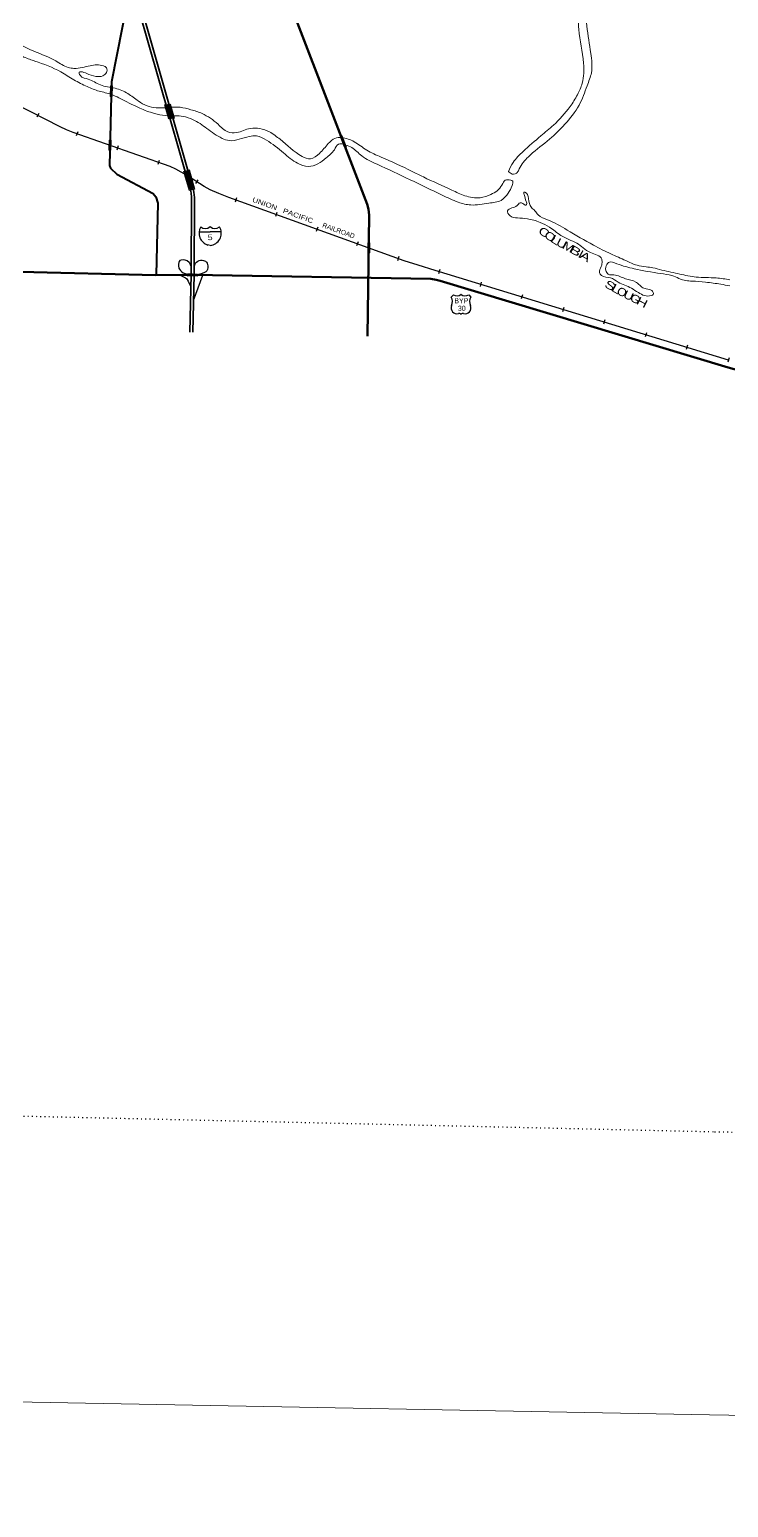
# Model space of a CAD drawing. Header units: feet. Extents: x -481249 to -254670, y -730376 to -544252.
# Drawn here: x -434086 to -416618, y -730376 to -693449 of the extents above; entities that cross this region are included whole.
import ezdxf
from ezdxf.enums import TextEntityAlignment as Align

# ---------------------------------------------------------------- set-up
doc = ezdxf.new("R2010")
doc.units = ezdxf.units.FT
doc.header["$LTSCALE"] = 70
doc.linetypes.add('DOTTED', pattern=[1.5, 0.3, -1.2])
for name, color, linetype, lineweight in [('15', 7, 'Continuous', 25), ('16', 7, 'Continuous', 25), ('18', 7, 'Continuous', 35), ('19', 7, 'Continuous', 25), ('20', 7, 'Continuous', 70), ('23', 7, 'Continuous', 70), ('26', 7, 'Continuous', 40), ('34', 7, 'Continuous', 25), ('39', 7, 'Continuous', 13), ('4', 7, 'Continuous', 13), ('41', 7, 'Continuous', 13), ('55', 7, 'Continuous', 13), ('59', 7, 'Continuous', 13), ('6', 7, 'DOTTED', 25), ('61', 7, 'Continuous', 13)]:
    doc.layers.add(name, color=color, linetype=linetype, lineweight=lineweight)

msp = doc.modelspace()

# ---------------------------------------------------------------- linework, layer by layer
at = {"layer": '15'}
for p, q in [((-429847.8, -698503.01), (-429571.39, -698503.01)), ((-429575.09, -698371.54), (-429572.19, -698368.63)), ((-429569.02, -698371.01), (-429572.45, -698368.63)), ((-429571.39, -698848.59), (-429635.28, -698830.63)), ((-429571.92, -698848.85), (-429508.29, -698830.11))]:
    msp.add_line(p, q, dxfattribs=at)
msp.add_lwpolyline([(-429296.03, -698503.01), (-429571.92, -698503.01), (-429571.39, -698503.01)], dxfattribs=at)
for centre, radius, start, end in [((-429545.17, -698538.11), 306.13, 148.44436, 254.43378), ((-429693.77, -698255.51), 165.66, 227.34248, 315.8117), ((-429450.08, -698255.51), 165.66, 224.18831, 312.69403), ((-429598.68, -698538.11), 306.13, 283.08087, 31.62484)]:
    msp.add_arc(centre, radius, start, end, dxfattribs=at)
at = {"layer": '16'}
for p, q in [((-423545.45, -700134.39), (-423494.14, -700075.63)), ((-423302.38, -700069.66), (-423302.66, -700069.86)), ((-423110.29, -700075.54), (-423058.9, -700134.39))]:
    msp.add_line(p, q, dxfattribs=at)
for centre, radius, start, end in [((-423403.06, -699917.97), 182.07, 239.97227, 303.45418), ((-423201.28, -699918.47), 181.52, 236.33975, 300.08743), ((-423201.29, -699917.97), 182.07, 236.54582, 236.59441), ((-423399.24, -700399.92), 151.42, 159.09177, 283.81923), ((-423738.43, -700245.02), 222.05, 332.97043, 29.75871), ((-423205.12, -700399.92), 151.42, 256.18077, 20.90823), ((-422865.93, -700245.02), 222.05, 150.24129, 207.02957)]:
    msp.add_arc(centre, radius, start, end, dxfattribs=at)
for centre, major_axis, start_param, end_param in [((-423343.9, -700598.74), (-19.56, 51.67), 4.95877769, 6.28318531), ((-423260.45, -700598.74), (19.56, 51.67), 0, 1.32637542)]:
    msp.add_ellipse(centre, major_axis=major_axis, ratio=0.929097, start_param=start_param, end_param=end_param, dxfattribs=at)
at = {"layer": '18'}
for points in [[(-430083.84, -701010.29), (-430048.66, -699571.16), (-430037.78, -697648.78), (-430049.84, -697526.22), (-430074.68, -697426.15), (-431361.04, -692933.25), (-431403.95, -692641.74), (-431410.21, -692337.21), (-431378.35, -691768.92), (-431357.46, -691615.8), (-431333.76, -691495.93), (-430910.09, -689258.93)], [(-430008.86, -701012.13), (-429973.66, -699572.28), (-429962.76, -697645.3), (-429975.74, -697513.44), (-430002.2, -697406.79), (-431287.56, -692917.39), (-431329.07, -692635.48), (-431335.17, -692338.55), (-431303.63, -691776.1), (-431283.46, -691628.16), (-431260.44, -691511.79), (-430805.73, -689418.05)]]:
    msp.add_lwpolyline(points, dxfattribs=at)
at = {"layer": '19'}
msp.add_line((-429989.46, -700218.43), (-429751.77, -699586.09), dxfattribs=at)
for points in [[(-430047.53, -699372), (-430082.98, -699289.84), (-430097.91, -699270.49), (-430147.49, -699230.86), (-430171.41, -699219.06), (-430197.39, -699208.56), (-430245.6, -699206.79), (-430296.55, -699208.98), (-430327.27, -699222.38), (-430349.38, -699244.5), (-430358.78, -699270.49), (-430367.06, -699308.64), (-430365.41, -699356.76), (-430352.15, -699407.63), (-430337.56, -699433.32), (-430310.14, -699471.77), (-430279.46, -699503.5), (-430243.82, -699524.86), (-430199.36, -699543.61), (-430077.38, -699581.87)], [(-429972.5, -699366.65), (-429941.25, -699289.04), (-429914.96, -699263.3), (-429883.46, -699239.53), (-429848.63, -699223.49), (-429817.17, -699214.88), (-429770.15, -699211.32), (-429740.3, -699215.74), (-429709.35, -699224.59), (-429687.04, -699236.96), (-429664.03, -699259.98), (-429649.12, -699285.98), (-429632.92, -699351.25), (-429631.97, -699392.69), (-429638.07, -699443.02), (-429655.52, -699479.15), (-429682.82, -699504.39), (-429730.35, -699528.72), (-429792.96, -699549.7), (-429930.87, -699583.13)], [(-430320.87, -699582.35), (-430191.29, -699651.88), (-430166.44, -699666.41), (-430146.55, -699690.74), (-430119.17, -699738.1), (-430056.17, -699878.32)]]:
    msp.add_lwpolyline(points, dxfattribs=at)
at = {"layer": '20'}
for points in [[(-448542.51, -694892.37), (-448184.05, -694726.85), (-448139.28, -694713.41), (-448107.95, -694708.93), (-448035.57, -694716.68), (-447966.94, -694733.57), (-443858.62, -696229.11), (-443749.99, -696280.96), (-443606.73, -696352.62), (-438151.25, -699313.63), (-438035.62, -699360.07), (-437977.04, -699379.82), (-437878.94, -699400.38), (-437720.77, -699419.97), (-430930.05, -699583.58), (-430015.15, -699581.74), (-424052.99, -699680.31), (-423923.14, -699699.12), (-423824.69, -699725.1), (-416621.93, -701896.42)], [(-416621.93, -701896.42), (-409892.19, -703767.34), (-409815.81, -703795.94), (-409732.58, -703832.3), (-409663.42, -703868.65), (-409599.65, -703906.95), (-409525.1, -703955.44), (-407848.13, -705133.3), (-407789.06, -705166.94), (-407735.14, -705192.75), (-407676.53, -705216.2), (-407599.16, -705239.66), (-407474.91, -705270.15), (-407397.54, -705284.22), (-407322.01, -705290.81), (-402318.26, -705400.56), (-402139, -705422.62), (-401984.27, -705455.46), (-401810.78, -705511.75), (-401684.4, -705568.79), (-401360.23, -705723.22), (-400738.79, -706076.38), (-400569.08, -706172.82)]]:
    msp.add_lwpolyline(points, dxfattribs=at)
at = {"layer": '23'}
msp.add_lwpolyline([(-430154.8, -690100.65), (-427646.8, -692779.62), (-427542.76, -692917.47), (-427468.45, -693074.37), (-425643.92, -697812.22), (-425612.73, -697936.18), (-425593.71, -698088.9), (-425637.99, -701110.24)], dxfattribs=at)
at = {"layer": '26'}
msp.add_lwpolyline([(-431639.66, -692730.75), (-432037.94, -694755.64), (-432088.77, -696846.72), (-432060.7, -696910.88), (-431902.46, -697065.28), (-430993.3, -697542.6), (-430931.18, -697628.83), (-430883.05, -697785.21), (-430924.04, -699581.58)], dxfattribs=at)
at = {"layer": '34'}
for p, q in [((-433856, -695542.93), (-433906.54, -695641.32)), ((-432881.37, -696001.53), (-432918.11, -696105.86)), ((-431869.17, -696355.21), (-431905.91, -696459.54)), ((-430845.9, -696718.33), (-430882.64, -696822.66)), ((-429879.6, -697201.91), (-429940.1, -697294.51)), ((-428912.76, -697657.03), (-428950.26, -697761.09)), ((-427903.18, -698018.14), (-427940.69, -698122.19)), ((-426882.6, -698388.76), (-426920.1, -698492.81)), ((-425873.02, -698749.86), (-425910.53, -698853.92)), ((-424852.44, -699120.48), (-424889.95, -699224.54)), ((-423832.97, -699443.36), (-423865.29, -699549.14)), ((-422795.34, -699763.16), (-422827.66, -699868.94)), ((-421769.17, -700074), (-421801.5, -700179.78)), ((-420731.54, -700393.8), (-420763.87, -700499.58)), ((-419705.37, -700704.64), (-419737.7, -700810.42)), ((-418667.75, -701024.44), (-418700.07, -701130.22)), ((-417641.58, -701335.27), (-417673.9, -701441.06)), ((-416603.95, -701655.07), (-416636.27, -701760.86))]:
    msp.add_line(p, q, dxfattribs=at)
msp.add_lwpolyline([(-416618.85, -701707.61), (-423948.3, -699467.94), (-424376.81, -699337.54), (-424724.84, -699224.51), (-429103.78, -697646.22), (-429358.16, -697544.97), (-429574.44, -697457.64), (-429723.17, -697372.46), (-430161.87, -697085.82), (-430432.63, -696935.82), (-430573.69, -696872.07), (-432994.51, -696019.57), (-433158.82, -695955.02), (-433319.01, -695883.14), (-434474.51, -695289.47), (-434923.07, -695048.82), (-435041.23, -694994.33), (-441278.6, -692597.76), (-441727.01, -692430.26), (-441924.07, -692349.61), (-442063.77, -692266.71), (-442965.06, -691628.98)], dxfattribs=at)
at = {"layer": '34', "lineweight": 13}
msp.add_lwpolyline([(-416618.53, -701706.56), (-423947.98, -699466.89), (-424376.48, -699336.49), (-424724.48, -699223.47), (-429103.39, -697645.19), (-429357.75, -697543.95), (-429573.96, -697456.65), (-429722.6, -697371.52), (-430161.3, -697084.88), (-430432.14, -696934.84), (-430573.28, -696871.05), (-432994.13, -696018.54), (-433158.39, -695954.01), (-433318.53, -695882.15), (-434474, -695288.5), (-434922.58, -695047.83), (-435040.8, -694993.32), (-441278.21, -692596.73), (-441726.61, -692429.24), (-441923.58, -692348.62), (-442063.17, -692265.79), (-442964.42, -691628.08)], dxfattribs=at)
at = {"layer": '39'}
for points in [[(-448396.56, -687359.98), (-448113.89, -687424.93), (-447645.24, -687753.81), (-447406.88, -687972.39), (-447284.74, -688006.49), (-447222.69, -687996.48), (-447222.71, -687952.37), (-447370.95, -687795.97), (-447839.63, -687408.94), (-448220.2, -687064.03), (-448220.25, -686985.84), (-448176.21, -686973.82), (-448072.07, -687038), (-447645.43, -687431.03), (-447192.76, -687824.07), (-446886.34, -688032.63), (-446563.96, -688148.97), (-446283.64, -688223.2), (-445913.23, -688301.46), (-445662.95, -688359.64), (-445514.74, -688471.94), (-445338.45, -688674.47), (-445098.03, -689005.31), (-444891.7, -689217.87), (-444655.38, -689382.31), (-444350.98, -689546.77), (-443840.41, -689667.15), (-443281.83, -689741.43), (-442979.49, -689815.67), (-442723.15, -689972.09), (-442382.68, -690208.73), (-442180.39, -690361.13), (-441978.15, -690441.37), (-441643.78, -690511.6), (-440933.02, -690621.99), (-440582.63, -690710.27), (-440348.33, -690822.59), (-440132.03, -690981.01), (-439869.67, -691167.51), (-439563.23, -691398.13), (-439156.68, -691674.87), (-438888.31, -691861.37), (-438688.03, -691993.73), (-438371.65, -692118.09), (-438159.4, -692198.32), (-437776.91, -692386.85), (-437516.61, -692467.09), (-437082.16, -692511.28), (-436657.77, -692483.29), (-436571.69, -692477.29), (-436539.63, -692521.4), (-436531.55, -692635.68), (-436435.33, -692860.24), (-436327.16, -692970.53), (-436124.94, -693004.65), (-435958.77, -693028.74), (-435668.41, -693153.09), (-435023.62, -693437.9), (-434557.02, -693672.55), (-434162.5, -693907.2), (-433964.26, -693995.45), (-433429.6, -694234.12), (-433119.2, -694396.57), (-432975.05, -694420.66), (-432568.69, -694352.56), (-432240.37, -694356.63), (-432162.26, -694406.77), (-432166.19, -694525.06), (-432252.23, -694605.24), (-432426.39, -694619.24), (-432656.66, -694547.02), (-432804.83, -694506.9), (-432842.86, -694516.91), (-432820.8, -694591.1), (-432616.54, -694689.37), (-432316.16, -694833.78), (-432135.96, -694883.93), (-431945.75, -694916.05), (-431625.36, -695050.43), (-431367, -695232.92), (-431148.72, -695357.26), (-430918.47, -695405.42), (-430319.89, -695391.49), (-430051.59, -695451.69), (-429775.27, -695547.97), (-429374.72, -695816.7), (-429132.37, -696003.19), (-428912.15, -696023.28), (-428565.87, -695919.09), (-428331.64, -695923.14), (-428085.35, -696001.38)], [(-428085.35, -696001.38), (-427820.98, -696191.89), (-427274.2, -696617.02), (-427063.96, -696677.2), (-426841.82, -696544.92), (-426619.75, -696300.37), (-426453.66, -696168.07), (-426289.51, -696150.06), (-425971.14, -696252.37), (-425658.72, -696460.93), (-425298.26, -696635.42), (-424525.3, -696992.42), (-424242.94, -697132.82), (-423530.06, -697461.74), (-423205.66, -697600.14), (-422823.26, -697652.33), (-422553.04, -697570.18), (-422278.91, -697333.66), (-422196.9, -697215.38), (-422132.84, -697203.37), (-422010.7, -697239.48), (-422024.65, -697349.74), (-422122.64, -697536.18), (-422302.71, -697716.58), (-422604.97, -697784.7), (-423057.38, -697832.73), (-423371.73, -697762.5), (-423776.23, -697586), (-424577.23, -697200.92), (-425400.26, -696815.84), (-425782.75, -696605.26), (-426031.12, -696398.71), (-426189.31, -696334.53), (-426367.49, -696314.45), (-426467.51, -696450.76), (-426675.6, -696657.22), (-426877.71, -696803.54), (-427117.9, -696871.67), (-427386.21, -696791.42), (-427738.71, -696530.73), (-428163.31, -696211.88), (-428413.61, -696105.57), (-428593.78, -696119.57), (-428847.99, -696191.7), (-429094.21, -696223.74), (-429272.42, -696167.57), (-429650.93, -695920.9), (-430009.41, -695698.3), (-430245.68, -695620.06), (-430447.89, -695601.98), (-430696.14, -695597.93), (-430966.43, -695545.75), (-431332.87, -695411.36), (-431851.52, -695154.64), (-432043.76, -695070.4), (-432346.1, -694988.15), (-432648.46, -694873.82), (-432978.88, -694705.35), (-433305.32, -694508.81), (-433950.1, -694238.04), (-434224.43, -694135.74), (-434482.77, -693989.34), (-434851.24, -693792.79), (-435648.27, -693355.59), (-435830.48, -693309.44), (-435914.58, -693269.33), (-436096.79, -693227.2), (-436539.26, -693160.95), (-436829.55, -693144.86), (-437001.73, -693130.8), (-437189.95, -693052.57), (-437694.57, -692843.98), (-438004.94, -692727.64), (-438499.53, -692545.11), (-438950.11, -692298.43), (-439392.74, -691955.51), (-439785.35, -691572.51), (-440061.8, -691255.69), (-440268.13, -691039.13), (-440436.34, -690952.89), (-440736.7, -690838.55), (-441691.74, -690667.97), (-441976.05, -690605.77), (-442280.43, -690455.35), (-442881.28, -690008.15), (-443157.59, -689933.92), (-443746.22, -689851.62), (-444298.84, -689697.14), (-444761.41, -689506.59), (-445001.76, -689302.05), (-445398.41, -688846.88)], [(-422118.95, -696992.86), (-421996.96, -696768.33), (-421750.88, -696493.71), (-421306.68, -696106.85), (-420992.53, -695838.25), (-420576.39, -695375.2), (-420392.38, -695076.51), (-420272.43, -694789.83), (-420238.69, -694288.62), (-420359.3, -693448.55), (-420425.75, -692784.93), (-420427.79, -692718.76), (-420415.78, -692708.74), (-420333.71, -692686.7), (-420279.67, -692678.69), (-420275.65, -692702.75), (-420257.59, -692772.93), (-420157.15, -693360.37), (-420058.66, -694046.06), (-420044.36, -694527.23), (-420150.28, -694852), (-420350.19, -695339.15), (-420712.26, -695818.25), (-421032.39, -696138.97), (-421512.63, -696529.84), (-421772.72, -696806.47), (-421868.72, -696976.86), (-421918.73, -697043.01), (-421988.79, -697063.05), (-422020.82, -697059.04), (-422118.95, -696992.86)], [(-416584.66, -699700.28), (-416924.33, -699656.27), (-417426.84, -699632.12), (-417831.28, -699559.87), (-418281.77, -699457.54), (-418512.03, -699401.36), (-418672.2, -699379.28), (-418902.45, -699339.14), (-419184.79, -699222.81), (-419555.25, -699056.33), (-419991.81, -698835.72), (-420652.67, -698458.68), (-421137.29, -698203.98), (-421377.6, -698079.63), (-421455.73, -697979.38), (-421541.87, -697895.15), (-421618.07, -697668.59), (-421704.25, -697512.19), (-421728.27, -697510.19), (-421724.23, -697570.33), (-421674.08, -697744.77), (-421662.02, -697822.96), (-421682.03, -697838.99), (-421754.13, -697796.88), (-421826.21, -697778.82), (-421900.24, -697848.98), (-422036.34, -697907.1), (-422138.4, -697975.24), (-422082.27, -698097.55), (-421892.05, -698157.73), (-421643.8, -698177.82), (-421327.44, -698266.1), (-421091.14, -698386.43), (-420804.74, -698592.98), (-420604.48, -698695.27), (-420410.24, -698785.52), (-420067.77, -699018.15), (-419785.4, -699186.61), (-419777.37, -699232.72), (-419797.3, -699373.06), (-419843.26, -699521.41), (-419789.17, -699595.6), (-419564.91, -699651.78), (-419376.67, -699760.08), (-419042.25, -699912.51), (-418870.02, -700022.81), (-418545.66, -700097.05), (-418499.63, -700068.99), (-418497.66, -700016.86), (-418535.73, -699968.74), (-418673.88, -699928.61), (-418784.02, -699886.49), (-418854.12, -699822.32), (-418934.24, -699758.15), (-419190.53, -699675.91), (-419480.87, -699579.62), (-419625.03, -699561.55), (-419683.14, -699469.32), (-419659.2, -699316.95), (-419615.18, -699270.85), (-419410.97, -699298.95), (-418974.47, -699425.34), (-418309.75, -699545.75), (-418029.45, -699597.93), (-417681.03, -699722.29), (-417530.88, -699734.35), (-417188.53, -699760.47), (-416808.13, -699812.67), (-416585.89, -699852.09)]]:
    msp.add_spline(points, degree=3, dxfattribs=at)
at = {"layer": '4'}
msp.add_lwpolyline([(-477481.62, -544260.22), (-445653.6, -544895.12), (-413824.72, -545486.23), (-381995.06, -546033.57), (-350164.67, -546537.13), (-318333.63, -546996.89), (-286501.98, -547412.88), (-254669.8, -547785.08), (-256679.15, -730375.58), (-288762.49, -730000.45), (-320845.3, -729581.19), (-352927.49, -729117.79), (-385009.01, -728610.26), (-417089.81, -728058.61), (-449169.81, -727462.83), (-481249.23, -726835.88)], close=True, dxfattribs=at)
msp.add_lwpolyline([(-477481.62, -544260.22), (-445653.6, -544895.12), (-413824.72, -545486.23), (-381995.06, -546033.57), (-350164.67, -546537.13), (-318333.63, -546996.89), (-286501.98, -547412.88), (-254669.8, -547785.08), (-256679.15, -730375.58), (-288762.49, -730000.45), (-320845.3, -729581.19), (-352927.49, -729117.79), (-385009.01, -728610.26), (-417089.81, -728058.61), (-449169.81, -727462.83)], dxfattribs=at)
at = {"layer": '55'}
for p, q in [((-430714.86, -695326.4), (-430563.2, -695311.13)), ((-430537.38, -695673.82), (-430639.03, -695318.77)), ((-430461.54, -695666.18), (-430563.2, -695311.13)), ((-430613.2, -695681.45), (-430714.86, -695326.4)), ((-430613.2, -695681.45), (-430461.54, -695666.18)), ((-430237.51, -696993.68), (-430091.9, -696957.25)), ((-430099.8, -697474.64), (-430237.51, -696993.68)), ((-429954.19, -697438.21), (-430091.9, -696957.25)), ((-430099.8, -697474.64), (-429954.19, -697438.21)), ((-429887.03, -699608.86), (-429885.81, -699558.88))]:
    msp.add_line(p, q, dxfattribs=at)
for points in [[(-430471.86, -695659.18), (-430569.05, -695319.76), (-430628.71, -695325.77), (-430531.53, -695665.19)], [(-430547.71, -695666.81), (-430644.88, -695327.39), (-430704.54, -695333.4), (-430607.35, -695672.82)], [(-430022.61, -697447.08), (-430030.72, -697414.4), (-430154.74, -696981.22), (-430097.46, -696966.89), (-429964.16, -697432.46)]]:
    msp.add_lwpolyline(points, close=True, dxfattribs=at)
for points in [[(-430094.24, -697465), (-430227.54, -696999.43), (-430170.27, -696985.11)], [(-430170.27, -696985.11), (-430046.18, -697418.54), (-430038.12, -697450.97), (-430094.24, -697465)], [(-430028.44, -697456.78), (-430038.45, -697416.47), (-430164.71, -696975.46)], [(-430137.06, -699606.98), (-430136.15, -699569.84), (-430136.08, -699556.98)], [(-430137.06, -699606.98), (-430015.33, -699606.74), (-429887.03, -699608.86)], [(-430136.08, -699556.98), (-430014.97, -699556.74), (-429885.81, -699558.88)], [(-429894.01, -699566.75), (-430015.03, -699564.74), (-430128.03, -699564.96), (-430128.86, -699598.96)], [(-430128.86, -699598.96), (-430015.27, -699598.74), (-429894.84, -699600.73), (-429894.01, -699566.75)]]:
    msp.add_lwpolyline(points, dxfattribs=at)
at = {"layer": '59'}
for p, q in [((-426331.23, -696097), (-426274.66, -696104.78)), ((-426331.23, -696097), (-426221.22, -696382.67)), ((-426274.66, -696104.78), (-426164.65, -696390.45)), ((-426221.22, -696382.67), (-426164.65, -696390.45)), ((-425628.76, -698774.34), (-425632.42, -699024.34)), ((-425628.76, -698774.34), (-425578.75, -698774.34)), ((-425578.75, -698774.34), (-425582.41, -699024.34)), ((-425632.42, -699024.34), (-425582.41, -699024.34))]:
    msp.add_line(p, q, dxfattribs=at)
for points in [[(-426176.99, -696380.67), (-426280.43, -696112.07), (-426318.89, -696106.78), (-426215.45, -696375.38)], [(-425590.29, -699016.34), (-425586.87, -698782.34), (-425620.88, -698782.34), (-425624.3, -699016.34)]]:
    msp.add_lwpolyline(points, close=True, dxfattribs=at)
at = {"layer": '6'}
msp.add_line((-416963.36, -720987.75), (-384892.6, -721558.24), dxfattribs=at)
msp.add_lwpolyline([(-449030.85, -720247.41), (-447147.83, -720303.07), (-416963.36, -720987.75)], dxfattribs=at)
at = {"layer": '61'}
for p, q in [((-432065.28, -694851.8), (-432071.87, -695122.83)), ((-432065.28, -694851.8), (-432015.29, -694852.55)), ((-432015.29, -694852.55), (-432021.88, -695123.58)), ((-432071.87, -695122.83), (-432021.88, -695123.58)), ((-432098.38, -696213.43), (-432104.46, -696463.4)), ((-432098.38, -696213.43), (-432048.38, -696213.79)), ((-432048.38, -696213.79), (-432054.45, -696463.76)), ((-432104.46, -696463.4), (-432054.45, -696463.76))]:
    msp.add_line(p, q, dxfattribs=at)
for points in [[(-432029.69, -695115.46), (-432023.49, -694860.43), (-432057.47, -694859.92), (-432063.67, -695114.95)], [(-432062.26, -696455.7), (-432056.58, -696221.73), (-432090.57, -696221.49), (-432096.26, -696455.46)]]:
    msp.add_lwpolyline(points, close=True, dxfattribs=at)

# ---------------------------------------------------------------- texts
at = {"layer": '15', "width": 1.2}
msp.add_text(' 5 ', height=140, dxfattribs=at).set_placement((-429572.47, -698711.12), align=Align.CENTER)
at = {"layer": '16', "width": 0.95}
msp.add_text('BYP', height=127.3, dxfattribs=at).set_placement((-423294.45, -700288.95), align=Align.CENTER)
at = {"layer": '16'}
msp.add_text('30', height=127.3, dxfattribs=at).set_placement((-423282.63, -700477.86), align=Align.CENTER)
at = {"layer": '34', "width": 1.25}
msp.add_text('UNION   PACIFIC   ', height=120, rotation=340.179, dxfattribs=at).set_placement((-428529.95, -697747.27))
at = {"layer": '34'}
msp.add_text('RAILROAD', height=120, rotation=340.179, dxfattribs=at).set_placement((-426779.56, -698384.84))
at = {"layer": '41'}
for s, rotation, width, p in [('C', 327.478, 1.4, (-421279.47, -698598.57)), ('O', 325.788, 1.35, (-421129.29, -698703.12)), ('L', 327.81, 1.6, (-420995.74, -698791.14)), ('U', 332.259, 1.3, (-420835.51, -698885.62)), ('M', 331.704, 1.25, (-420666.17, -698970.17)), ('B', 329.879, 1.6, (-420493.28, -699066.44)), ('I', 329.847, 1.25, (-420354.22, -699143.95)), ('A', 329.736, 1.45, (-420246.85, -699207.93)), ('S', 333.011, 1.45, (-419620.88, -699931.95)), ('L', 330.488, 1.55, (-419473.71, -700017.04)), ('O', 333.476, 1.15, (-419323.33, -700096.97)), ('U', 334.517, 1.25, (-419156.47, -700186.83)), ('G', 332.035, 1.2, (-418991.56, -700267.6)), ('H', 333.143, 1.4, (-418820.44, -700354.57))]:
    msp.add_text(s, height=200, rotation=rotation, dxfattribs=dict(at, width=width)).set_placement(p, align=Align.CENTER)

doc.saveas('drawing.dxf')
